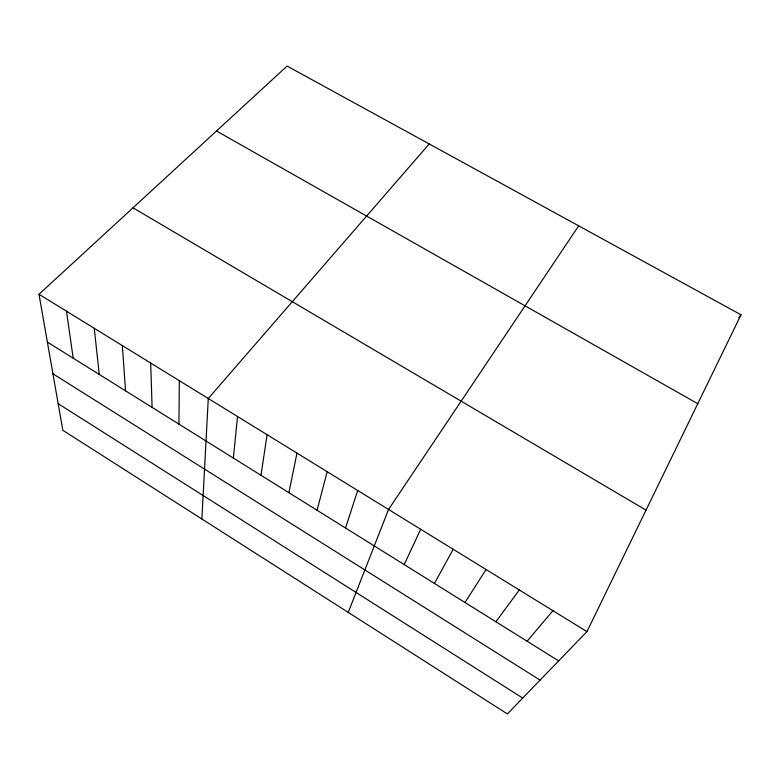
<?xml version="1.0" encoding="UTF-8"?>
<svg xmlns="http://www.w3.org/2000/svg" width="780" height="780" viewBox="0 0 780 780"><rect width="100%" height="100%" fill="white"/><g stroke="black" fill="none" stroke-linecap="round" stroke-linejoin="round"><path stroke-width="1.17" d="M178.932 424.125L179.332 380.679M201.874 519.002L208.28 398.502L429.205 143.949M233.376 458.075L237.53 416.51M260.998 475.293L267.091 434.704M288.892 492.687L296.975 453.102M317.07 510.257L327.171 471.695M345.53 528.001L357.698 490.483M348.25 612.398L388.547 509.476L578.682 225.849M404.206 564.593L420.693 529.269M586.95 631.625L741 314.798L287.099 66.066L39 294.284L62.839 430.287L507.37 713.934L586.95 631.625L39 294.284M434.44 583.45L453.19 549.276M464.997 602.501L486.067 569.517M495.885 621.758L519.314 589.982M738.826 317.655L741 314.798M527.105 641.228L552.942 610.682M216.508 131.001L697.778 403.699M133 207.811L646.025 510.13M47.385 342.098L558.646 660.894M52.942 373.805L540.072 680.111M58.178 403.679L522.717 698.061M66.495 311.21L73.193 358.186M94.263 328.312L99.245 374.439M122.333 345.579L125.551 390.839M150.686 363.041L152.11 407.404"/></g></svg>
